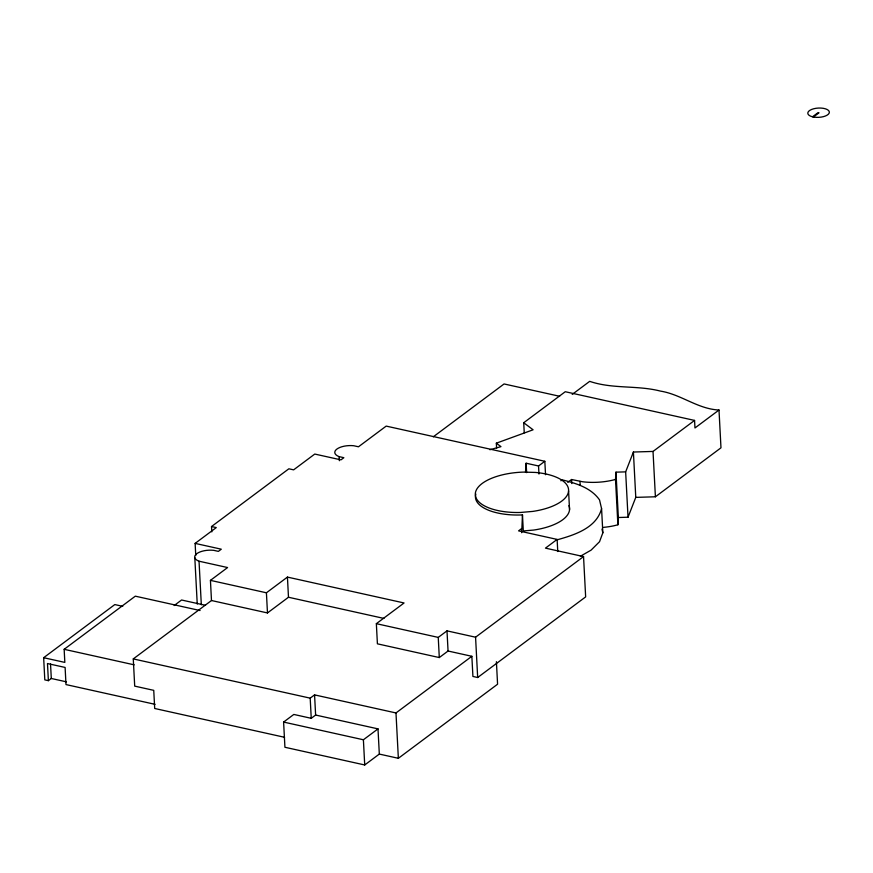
<?xml version="1.0" encoding="UTF-8"?>
<svg xmlns="http://www.w3.org/2000/svg" width="873" height="873" viewBox="0 0 873 873"><rect width="100%" height="100%" fill="white"/><g stroke="black" fill="none" stroke-linecap="round" stroke-linejoin="round"><path stroke-width="1.31" d="M617.888 524.782L615.509 479.43L615.978 472.162L625.646 471.867L633.405 452.028L653.026 451.428L694.57 420.415L694.963 427.966L719.003 410.026L720.978 447.816L655.405 496.781L635.773 497.381L628.025 517.209L618.357 517.514L617.888 524.782A39.056 16.816 -3 0 1 603.538 527.357M521.694 532.716L522.469 514.83L520.646 514.983A46.695 20.101 -3 0 1 475.861 494.063M525.502 472.129L526.135 463.225L538.543 465.975L544.828 461.282L545.538 474.716M560.881 480.783L562.277 479.866C576.049 483.336 590.956 487.68 599.522 499.88L601.573 508.621C596.455 528.34 573.768 535.225 556.308 540.049M601.573 508.621L602.85 532.803L599.544 541.697L591.097 550.132L580.37 556.254M211.801 531.864L211.517 526.539L288.854 468.801L293.623 469.849L314.771 454.058L340.961 459.864L343.875 457.692L339.117 456.634A14.328 6.166 -3 0 1 336.891 449.071A14.328 6.166 -3 0 1 353.707 445.732L358.476 446.79L386.193 426.1L544.828 461.282M195.759 555.479L195.126 543.388L216.286 527.587L211.517 526.539M66.403 681.835L51.3 678.485L48.386 680.667L44.807 679.871L43.65 657.707L114.81 604.574L122.755 606.342M43.65 657.707L64.831 662.4L64.155 649.305L135.315 596.172L200.092 610.543M812.512 116.786L818.121 112.595L819.038 112.803L813.429 116.993M174.163 605.535L181.573 600.002L205.515 605.316M284.543 737.292L154.696 708.483L153.746 690.347L134.704 686.123L133.274 658.908L211.484 600.526L210.437 580.37L227.602 567.548L199.033 561.208A14.328 6.166 -3 0 1 196.807 553.657A14.328 6.166 -3 0 1 213.634 550.317L218.392 551.376L221.306 549.193L195.126 543.388M433.303 436.795L504.081 383.956L559.626 396.277M210.437 580.37L266.418 592.789L287.435 577.097L404.079 602.97L376.35 623.671L377.409 643.827L439.294 657.555L448.056 651.018L471.856 656.3L472.915 676.455L477.673 677.513L585.652 596.892L583.546 556.581L545.45 548.135L557.127 539.416L557.76 551.518M211.484 600.526L267.476 612.944L288.483 597.252L383.924 618.422M524.247 432.822L523.713 422.75L565.268 391.726L694.57 420.415M572.219 394.4L589.69 381.348C612.639 389.205 637.159 385.08 660.479 391.104C681.213 394.421 697.68 409.011 719.003 410.026M567.734 482.365L571.575 479.506L582.553 481.754A39.056 16.816 -3 0 0 615.509 479.43M521.487 528.689L518.562 530.871L557.127 539.416M133.274 658.908L310.188 698.149L314.564 694.886L395.982 712.946L471.856 656.3M283.605 722.069L293.819 714.441L311.246 718.315L315.622 715.042L377.998 728.879L379.319 754.076L364.718 764.966L284.925 747.266L283.605 722.069L363.397 739.769L377.998 728.879M376.35 623.671L438.246 637.399L446.998 630.863L475.567 637.203L583.546 556.581M379.319 754.076L398.361 758.299L497.577 684.214L496.399 661.679M496.606 448.22L496.344 443.178L533.097 429.789L523.713 422.75M489.895 449.726L500.971 446.649L496.344 443.178M64.155 649.305L134.213 664.844M155.088 704.336L65.999 684.574L65.104 667.441L47.48 663.535L48.386 680.667M601.977 529.093L602.85 532.803M653.026 451.428L655.405 496.781M633.405 452.028L635.773 497.381M625.646 471.867L628.025 517.209M615.978 472.162L618.357 517.514M579.999 481.372L580.207 485.443M571.575 479.506L571.782 483.566M568.574 490.91A46.695 20.101 -3 0 1 532.628 511.425L520.515 512.462A46.695 20.101 -3 0 1 475.316 493.66A46.695 20.101 -3 0 1 523.385 472.107L535.4 472.435A46.695 20.101 -3 0 1 568.574 490.91L569.545 509.559M538.543 465.975L538.968 474.039M526.135 463.225L526.626 472.631M522.469 514.83L523.309 530.948L533.61 530.064A46.695 20.101 -3 0 0 568.934 505.642M475.567 637.203L477.673 677.513M446.998 630.863L448.056 651.018M438.246 637.399L439.294 657.555M395.982 712.946L398.361 758.299M363.397 739.769L364.718 764.966M339.117 456.634L339.335 460.715M314.564 694.886L315.622 715.042M310.188 698.149L311.246 718.315M287.435 577.097L288.483 597.252M266.418 592.789L267.476 612.944M199.033 561.208L201.325 604.793M194.81 557.727L197.243 604.04M50.536 663.993L51.3 678.485M814.203 117.135L811.803 116.6A10.782 4.638 -3 0 1 813.865 108.721A10.782 4.638 -3 0 1 829.35 112.159A10.782 4.638 -3 0 1 814.203 117.135"/></g></svg>
